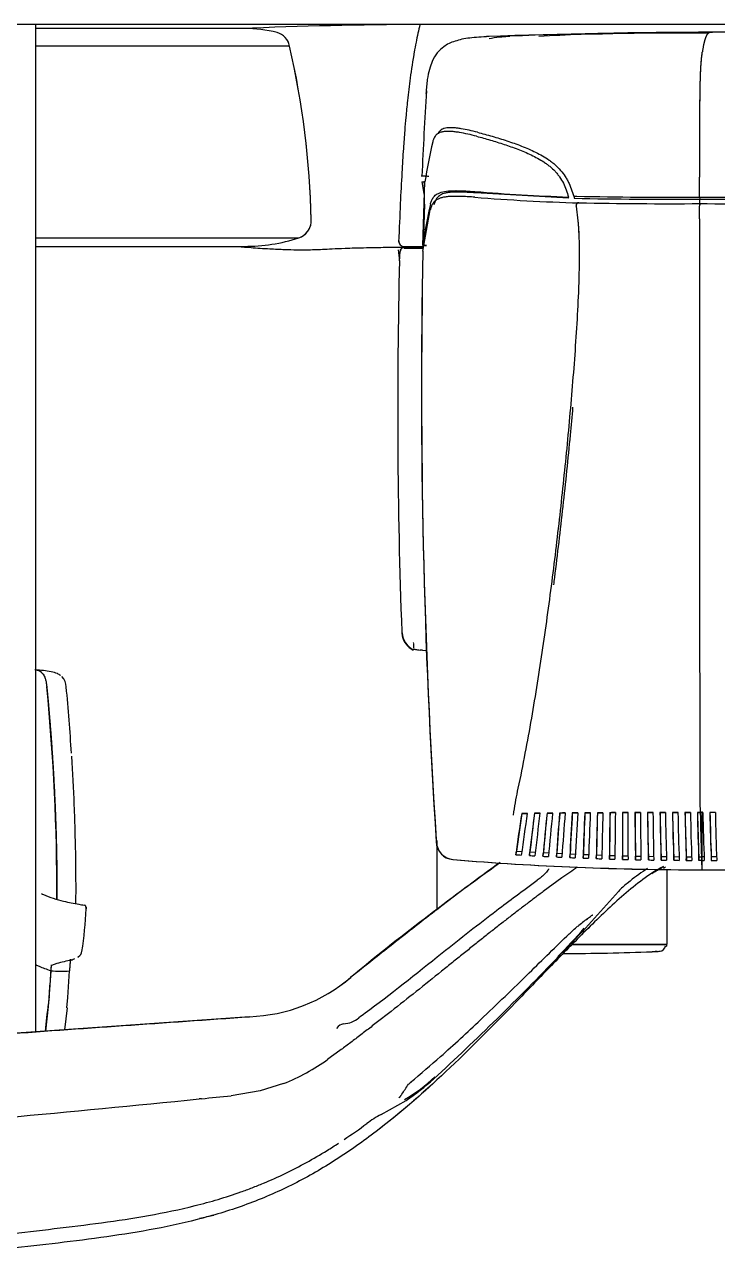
# Model space of a CAD drawing. Header units: millimetres. Extents: x -6176 to 11988, y -1403 to 10916.
# Drawn here: x -5454 to -5076, y 6513 to 7181 of the extents above; entities that cross this region are included whole.
import ezdxf

# ---------------------------------------------------------------- set-up
doc = ezdxf.new("R2010")
doc.units = ezdxf.units.MM

# ---------------------------------------------------------------- blocks, each defined once
blk = doc.blocks.new('A$C17CA5FEC')
at = {"color": 0, "linetype": 'Continuous'}
for p, q in [((0.34782, 1.76619), (0.13824, 1.76619)), ((0.16225, 1.21683), (0.16225, 1.76619)), ((0.27602, 1.76401), (0.16225, 1.76401)), ((0.34819, 1.76619), (0.34782, 1.76619)), ((0.35631, 1.76619), (0.34819, 1.76619)), ((0.69075, 1.76619), (0.35631, 1.76619)), ((0.30064, 1.75447), (0.16225, 1.75447)), ((0.37457, 1.68345), (0.37247, 1.68345)), ((0.37457, 1.68345), (0.37467, 1.68345)), ((0.37467, 1.68345), (0.37469, 1.68345)), ((0.37285, 1.68045), (0.37388, 1.68045)), ((0.37333, 1.64566), (0.37446, 1.68042)), ((0.37408, 1.68045), (0.37388, 1.68045)), ((0.37415, 1.68045), (0.37447, 1.68045)), ((0.37415, 1.66829), (0.37415, 1.68045)), ((0.45272, 1.67154), (0.40208, 1.67438)), ((0.45272, 1.67154), (0.45274, 1.67211)), ((0.52428, 1.67204), (0.52435, 1.67095)), ((0.52428, 1.67204), (0.52435, 1.67095)), ((0.37325, 1.64259), (0.37735, 1.66505)), ((0.37415, 1.66829), (0.37345, 1.64559)), ((0.4569, 1.66709), (0.4569, 1.66729)), ((0.4569, 1.66709), (0.45789, 1.6592)), ((0.52427, 1.66019), (0.52428, 1.66721)), ((0.52427, 1.66019), (0.52428, 1.66721)), ((0.52431, 1.66852), (0.52435, 1.66791)), ((0.16225, 1.64977), (0.30562, 1.64977)), ((0.16225, 1.64516), (0.27602, 1.64516)), ((0.36021, 1.64827), (0.3602, 1.64827)), ((0.36101, 1.64342), (0.36126, 1.64342)), ((0.36314, 1.64515), (0.36314, 1.64415)), ((0.36321, 1.64515), (0.36321, 1.64415)), ((0.36321, 1.64515), (0.37381, 1.64515)), ((0.36321, 1.64415), (0.37367, 1.64415)), ((0.37533, 1.64566), (0.37333, 1.64566)), ((0.37345, 1.64559), (0.37533, 1.64559)), ((0.36181, 1.43484), (0.36211, 1.43249)), ((0.36803, 1.42912), (0.3682, 1.42895)), ((0.36811, 1.42904), (0.36819, 1.42901)), ((0.36819, 1.42901), (0.36819, 1.42901)), ((0.36844, 1.426), (0.36844, 1.42869)), ((0.3681, 1.42503), (0.36825, 1.42555)), ((0.37317, 1.42496), (0.37194, 1.42505)), ((0.37317, 1.42496), (0.37572, 1.42486)), ((0.42281, 1.33685), (0.42264, 1.335)), ((0.42725, 1.33591), (0.4303, 1.33594)), ((0.42731, 1.33591), (0.42725, 1.33591)), ((0.43416, 1.33599), (0.43719, 1.33603)), ((0.43416, 1.33599), (0.43422, 1.33599)), ((0.44105, 1.33607), (0.44407, 1.33611)), ((0.44111, 1.33607), (0.44105, 1.33607)), ((0.44793, 1.33615), (0.45095, 1.33618)), ((0.44799, 1.33615), (0.44793, 1.33615)), ((0.4548, 1.33621), (0.45781, 1.33624)), ((0.45486, 1.33621), (0.4548, 1.33621)), ((0.46166, 1.33628), (0.46466, 1.3363)), ((0.46172, 1.33628), (0.46166, 1.33628)), ((0.46851, 1.33632), (0.47151, 1.33633)), ((0.46857, 1.33632), (0.46851, 1.33632)), ((0.47535, 1.33634), (0.47835, 1.33635)), ((0.47541, 1.33634), (0.47535, 1.33634)), ((0.48218, 1.33636), (0.48518, 1.33637)), ((0.48224, 1.33636), (0.48218, 1.33636)), ((0.48901, 1.33638), (0.49201, 1.33639)), ((0.48907, 1.33638), (0.48901, 1.33638)), ((0.49583, 1.33639), (0.49883, 1.3364)), ((0.49589, 1.33639), (0.49583, 1.33639)), ((0.50265, 1.3364), (0.50565, 1.33641)), ((0.5027, 1.3364), (0.50265, 1.3364)), ((0.50946, 1.33641), (0.51246, 1.33641)), ((0.50951, 1.33641), (0.50946, 1.33641)), ((0.51626, 1.33641), (0.51926, 1.33641)), ((0.51632, 1.33641), (0.51626, 1.33641)), ((0.52306, 1.33641), (0.52456, 1.33641)), ((0.52312, 1.33641), (0.52306, 1.33641)), ((0.52421, 1.33641), (0.52312, 1.33641)), ((0.52454, 1.33741), (0.52456, 1.33641)), ((0.52454, 1.33741), (0.52456, 1.33641)), ((0.52461, 1.33641), (0.52456, 1.33641)), ((0.52606, 1.33641), (0.52456, 1.33641)), ((0.53286, 1.33641), (0.52986, 1.33641)), ((0.38101, 1.32118), (0.38101, 1.28344)), ((0.42402, 1.31341), (0.42437, 1.31539)), ((0.42437, 1.31539), (0.42738, 1.31521)), ((0.43143, 1.31297), (0.43173, 1.31495)), ((0.43173, 1.31495), (0.43474, 1.31479)), ((0.43881, 1.31256), (0.43907, 1.31455)), ((0.43907, 1.31455), (0.44207, 1.3144)), ((0.44616, 1.3122), (0.44637, 1.31419)), ((0.44637, 1.31419), (0.44937, 1.31405)), ((0.45346, 1.31186), (0.45364, 1.31386)), ((0.45364, 1.31386), (0.45664, 1.31373)), ((0.46073, 1.31156), (0.46087, 1.31356)), ((0.46087, 1.31356), (0.46387, 1.31344)), ((0.46794, 1.31129), (0.46805, 1.31329)), ((0.46805, 1.31329), (0.47105, 1.31319)), ((0.47511, 1.31106), (0.4752, 1.31306)), ((0.4752, 1.31306), (0.47819, 1.31297)), ((0.48223, 1.31086), (0.48229, 1.31286)), ((0.48229, 1.31286), (0.48529, 1.31278)), ((0.48929, 1.31069), (0.48934, 1.31269)), ((0.48934, 1.31269), (0.49234, 1.31263)), ((0.49631, 1.31055), (0.49634, 1.31255)), ((0.49634, 1.31255), (0.49934, 1.3125)), ((0.50327, 1.31044), (0.50329, 1.31244)), ((0.50329, 1.31244), (0.50629, 1.31241)), ((0.51018, 1.31037), (0.51019, 1.31237)), ((0.51019, 1.31237), (0.51319, 1.31234)), ((0.51703, 1.31032), (0.51704, 1.31232)), ((0.51704, 1.31232), (0.52004, 1.31231)), ((0.52383, 1.3103), (0.52383, 1.3123)), ((0.52383, 1.3123), (0.52533, 1.3123)), ((0.52533, 1.3103), (0.52383, 1.3103)), ((0.52533, 1.3123), (0.52533, 1.3103)), ((0.52533, 1.3123), (0.52533, 1.3103)), ((0.52683, 1.3123), (0.52533, 1.3123)), ((0.52533, 1.3103), (0.52557, 1.30517)), ((0.52533, 1.3103), (0.52557, 1.30517)), ((0.52533, 1.3103), (0.52683, 1.3103)), ((0.53363, 1.31232), (0.53063, 1.31231)), ((0.53063, 1.31231), (0.53063, 1.31031)), ((0.50642, 1.30552), (0.50642, 1.26467)), ((0.44916, 1.30071), (0.43897, 1.29331)), ((0.48639, 1.29907), (0.48479, 1.29779)), ((0.46198, 1.27341), (0.48001, 1.29342)), ((0.18392, 1.28673), (0.18395, 1.28673)), ((0.50106, 1.26446), (0.45519, 1.26446)), ((0.45522, 1.2645), (0.50065, 1.2645)), ((0.45539, 1.26467), (0.50103, 1.26467)), ((0.50103, 1.26467), (0.50642, 1.26467)), ((0.5037, 1.26455), (0.50407, 1.26467)), ((0.50615, 1.26467), (0.50615, 1.26455)), ((0.50615, 1.26455), (0.50615, 1.26349)), ((0.49996, 1.26078), (0.50119, 1.2608)), ((0.50385, 1.26092), (0.50366, 1.26099)), ((0.50385, 1.26114), (0.50385, 1.26092)), ((0.17032, 1.25014), (0.16989, 1.24226)), ((0.17366, 1.25403), (0.17068, 1.25295)), ((0.17973, 1.23558), (0.1805, 1.25001)), ((0.16989, 1.24226), (0.16914, 1.23272)), ((0.16947, 1.23607), (0.16914, 1.23272)), ((0.17917, 1.22982), (0.17973, 1.23558)), ((0.16891, 1.23062), (0.16744, 1.21719)), ((0.16914, 1.23272), (0.16891, 1.23062)), ((0.16914, 1.23272), (0.16908, 1.23213)), ((0.17929, 1.22989), (0.1779, 1.21793)), ((0.27882, 1.22506), (0.14081, 1.21531)), ((0.32812, 1.20661), (0.32157, 1.20186)), ((0.29737, 1.18858), (0.28456, 1.1846)), ((0.28456, 1.1846), (0.26868, 1.18195)), ((0.25259, 1.18033), (0.25127, 1.1802)), ((0.35051, 1.17172), (0.3642, 1.17941))]:
    blk.add_line(p, q, dxfattribs=at)
for centre, radius, start, end in [((0.38354, -0.92284), 2.68906, 90.25188, 92.32899), ((0.27602, 1.69099), 0.07303, 75.89494, 90), ((0.5487, 1.72218), 0.18237, 166.02852, 169.14267), ((0.29118, 1.75254), 0.00965, 11.52391, 74.15172), ((0.29125, 1.75259), 0.00958, 11.28915, 74.41923), ((0.64158, 1.70319), 0.27717, 168.90404, 170.04728), ((0.53182, -1.50444), 3.26638, 90.00629, 92.17239), ((0.53358, -1.2313), 2.99324, 90.06027, 92.15873), ((0.50879, 0.26043), 1.50105, 89.22328, 92.75919), ((0.5325, -0.47085), 2.23279, 89.86362, 90.0268), ((0.53342, -1.23422), 2.99616, 87.83309, 89.9991), ((-0.16324, 1.64869), 0.47579, 1.32038, 12.84532), ((-0.16313, 1.64871), 0.47568, 1.3081, 12.84685), ((1.95176, 1.62144), 1.58013, 176.05928, 177.75033), ((0.61255, 1.64515), 0.24069, 166.27891, 171.57371), ((0.68482, 1.72187), 0.31471, 187.56333, 189.15738), ((0.48988, 2.76477), 1.09631, 265.38192, 268.35715), ((0.49477, 2.82741), 1.15606, 265.38284, 267.91619), ((0.50756, 4.06479), 2.3939, 268.76277, 270.40198), ((0.45837, 1.66753), 0.0015, 88.54979, 179.8412), ((0.50829, 3.94203), 2.27005, 268.71123, 270.40362), ((0.50814, 4.1333), 2.46483, 268.845, 270.37592), ((0.54028, 3.95083), 2.27885, 269.59778, 271.28608), ((0.54049, 4.14267), 2.4742, 269.62533, 271.15263), ((0.54116, 4.07428), 2.40339, 269.59942, 271.23459), ((0.62797, 1.61058), 0.25704, 167.05716, 172.15804), ((0.30246, 1.65923), 0.00997, 288.50155, 1.93835), ((0.30241, 1.65927), 0.01003, 297.43509, 2.20001), ((97.28066, 1.55356), 96.75645, 179.9368572, 180.1208126), ((97.28066, 1.55356), 96.75645, 179.9368572, 180.1208126), ((0.27602, 1.74329), 0.09809, 270, 287.56239), ((0.27958, 1.63357), 0.08109, 2.59908, 6.86458), ((0.36314, 1.64815), 0.003, 177.70153, 269.99483), ((0.4495, 1.63274), 0.0892, 173.25197, 176.87964), ((0.36452, 1.64173), 0.0039, 154.26523, 157.48794), ((3.70399, 1.55707), 3.3441, 178.52032, 178.53693), ((0.36298, 1.6424), 0.002, 149.45833, 178.53818), ((0.36298, 1.6424), 0.002, 89.97635, 149.43625), ((4.2165, 1.5689), 3.84395, 178.90151, 183.70642), ((4.11118, 1.56672), 3.73858, 178.83706, 183.76043), ((3.65227, 1.55632), 3.29269, 178.58754, 182.11332), ((0.37297, 1.43506), 0.01096, 182.92289, 244.5831), ((0.37283, 1.43497), 0.011, 191.57179, 244.5275), ((0.16075, 1.40701), 0.00732, 52.16674, 78.12673), ((0.16965, 1.40444), 0.00918, 3.19029, 42.02237), ((-0.96211, 1.29336), 1.13578, 359.79933, 5.6384), ((-0.81032, 1.31033), 0.99365, 3.37242, 5.46437), ((0.62156, 1.30663), 0.20104, 167.62803, 171.35413), ((1.67561, 1.1449), 1.26289, 171.3007, 172.33193), ((1.62306, 1.15402), 1.20951, 171.35104, 172.33285), ((1.68475, 1.14387), 1.26907, 171.29486, 172.33116), ((1.69158, 1.17533), 1.26765, 172.71883, 173.76673), ((1.63929, 1.18308), 1.21474, 172.76852, 173.76768), ((1.70017, 1.17454), 1.27326, 172.71352, 173.76606), ((1.66505, 1.20763), 1.23072, 174.00966, 175.10898), ((1.65577, 1.21006), 1.22118, 174.07728, 175.0914), ((1.67275, 1.20707), 1.23543, 174.00468, 175.10859), ((1.68069, 1.2328), 1.23708, 175.20803, 176.32034), ((1.67224, 1.23497), 1.22842, 175.27543, 176.30238), ((1.68794, 1.23238), 1.24134, 175.20356, 176.32001), ((1.6962, 1.25582), 1.244, 176.29473, 177.41806), ((1.68851, 1.25777), 1.23615, 176.3619, 177.39977), ((1.70302, 1.25552), 1.24783, 176.29075, 177.41779), ((1.71139, 1.27667), 1.25115, 177.26931, 178.40191), ((1.7044, 1.27846), 1.24402, 177.33625, 178.38334), ((1.71778, 1.27645), 1.25455, 177.2658, 178.40171), ((1.72574, 1.29532), 1.2579, 178.1322, 179.27229), ((1.76224, 1.29603), 1.2943, 178.21641, 179.23599), ((1.73145, 1.29518), 1.26061, 178.12944, 179.27221), ((1.73915, 1.31172), 1.26404, 178.88382, 180.02985), ((1.77664, 1.3129), 1.30145, 178.96804, 179.99315), ((1.74448, 1.31163), 1.26637, 178.88145, 180.0298), ((1.75184, 1.32583), 1.2697, 179.52457, 180.67545), ((1.7902, 1.32743), 1.30799, 179.60878, 180.63841), ((1.75681, 1.32577), 1.27167, 179.52258, 180.67543), ((1.76371, 1.33761), 1.2747, 180.05545, 181.21025), ((1.80281, 1.33958), 1.31375, 180.13965, 181.17293), ((1.76833, 1.33758), 1.27632, 180.05383, 181.21025), ((1.7747, 1.34705), 1.27891, 180.47759, 181.63549), ((1.81441, 1.34932), 1.31859, 180.56178, 181.59795), ((1.77898, 1.34704), 1.2802, 180.47632, 181.6355), ((1.78478, 1.35413), 1.28225, 180.79221, 181.95247), ((1.82497, 1.35663), 1.32242, 180.87639, 181.91475), ((1.78872, 1.35413), 1.28319, 180.79127, 181.9525), ((1.79387, 1.35884), 1.28461, 181.00054, 182.16258), ((1.83441, 1.36149), 1.32513, 181.08471, 182.12473), ((1.79748, 1.35884), 1.28522, 180.99993, 182.16262), ((1.8021, 1.36119), 1.28607, 181.10387, 182.26696), ((1.84285, 1.36392), 1.32682, 181.18803, 182.22903), ((1.80548, 1.36119), 1.28646, 181.10359, 182.26685), ((1.80946, 1.36119), 1.28664, 181.1034, 182.26688), ((1.85031, 1.36393), 1.32748, 181.18756, 182.22892), ((1.77033, 1.3615), 1.24597, 181.15348, 182.26308), ((1.77033, 1.3615), 1.24597, 181.15348, 182.26308), ((145.53307, 1.31839), 145.0075, 179.9926751, 180.004433), ((145.16629, 1.31893), 144.64072, 179.9928709, 179.9932672), ((145.16629, 1.31893), 144.64072, 179.9928709, 179.9932672), ((1.81245, 1.36119), 1.28663, 181.1034, 182.26689), ((1.81607, 1.36119), 1.28645, 181.10359, 182.26686), ((1.77552, 1.3615), 1.24586, 181.15374, 182.26292), ((1.81868, 1.36119), 1.28606, 181.10386, 182.26696), ((0.39061, 1.32075), 0.01004, 181.93518, 264.32158), ((0.39072, 1.32074), 0.00999, 183.33458, 265.28179), ((1.24735, 0.13943), 1.43524, 125.43802, 129.52899), ((0.52557, 2.9599), 1.65473, 265.28737, 270.00005), ((0.5256, 2.9574), 1.6522, 265.28874, 270.00093), ((0.52448, 2.94708), 1.63676, 266.48101, 266.58666), ((0.52535, 2.96193), 1.65163, 266.7401, 266.84458), ((0.52548, 2.96412), 1.65383, 266.99604, 267.10022), ((0.5253, 2.96046), 1.65017, 267.25092, 267.35522), ((0.5252, 2.95828), 1.64798, 267.50498, 267.60934), ((0.52531, 2.96096), 1.65067, 267.75753, 267.86168), ((0.52532, 2.96125), 1.65095, 268.00816, 268.11227), ((0.52528, 2.95986), 1.64956, 268.2571, 268.36128), ((0.52536, 2.96306), 1.65276, 268.50449, 268.60847), ((0.52538, 2.96306), 1.65276, 268.74908, 268.85306), ((0.52484, 2.93468), 1.62438, 268.99365, 269.09945), ((0.52636, 3.04132), 1.73103, 269.23561, 269.33489), ((0.52428, 2.82151), 1.51121, 269.46509, 269.57882), ((0.52469, 3.03352), 1.72322, 269.74514, 269.84487), ((145.16629, 1.31893), 144.64072, 180.0031853, 180.0046594), ((145.16629, 1.31893), 144.64072, 180.0031853, 180.0046594), ((0.52558, 2.96056), 1.65539, 269.99985, 274.71169), ((0.52564, 2.9585), 1.6533, 269.99959, 274.70969), ((0.52596, 3.03384), 1.72354, 270.15512, 270.25484), ((0.89155, 0.68011), 0.76214, 125.08348, 125.48253), ((0.84308, 0.74772), 0.67895, 124.59839, 125.01573), ((0.53901, 1.23541), 0.08259, 121.44363, 129.57802), ((0.5292, 1.2614), 0.05088, 117.47299, 118.95179), ((0.5292, 1.2614), 0.05088, 117.47299, 118.95179), ((145.53307, 1.31839), 145.0075, 180.004817, 180.0052234), ((0.52044, 1.254), 0.05647, 129.14874, 135.72369), ((0.19347, 1.35575), 0.06956, 247.02214, 256.57661), ((0.21238, 1.43968), 0.15559, 256.98114, 260.17811), ((0.21299, 1.44351), 0.15947, 260.14722, 261.22461), ((-0.00233, 1.29155), 0.19214, 350.75128, 357.72404), ((0.51011, 1.21488), 0.07909, 126.49411, 131.35843), ((0.23329, 1.47246), 0.30278, 314.86136, 318.87199), ((0.18272, 1.52264), 0.3743, 314.98788, 318.25219), ((0.50196, 1.26457), 0.00391, 279.61874, 346.10926), ((0.50159, 1.30256), 0.03933, 276.08704, 276.65735), ((0.31586, 0.70274), 0.56934, 103.63428, 104.46449), ((0.13164, 1.38196), 0.13552, 291.592, 292.53267), ((0.18358, 1.26114), 0.00379, 298.18275, 355.48041), ((-0.61703, 2.27584), 1.47277, 312.56699, 316.2776), ((0.44353, 2.66541), 1.40595, 270.25877, 272.23306), ((0.37258, 1.23512), 0.20281, 175.75188, 177.98293), ((0.17583, 1.29735), 0.04753, 263.34903, 275.82087), ((0.01241, 1.24983), 0.15767, 354.99485, 357.24697), ((0.27561, 1.31491), 0.08991, 272.04367, 310.46726), ((0.27553, 1.3152), 0.0902, 272.08703, 310.43123), ((-9.10895, 2.23903), 9.33251, 353.713945, 353.80622), ((0.18082, 1.3219), 0.09205, 268.97864, 269.04817), ((0.3285, 1.23751), 0.01647, 275.47624, 307.1545), ((0.25338, 1.29746), 0.11743, 291.99942, 305.50012), ((0.31706, 1.25863), 0.09134, 300.40159, 313.46338), ((0.29693, 1.28095), 0.12179, 303.52618, 312.50973), ((-0.35863, 7.33038), 6.18034, 275.675726, 275.825632), ((-1.48827, 18.64792), 17.55412, 275.341906, 275.687105), ((0.37947, 1.11774), 0.06126, 118.21785, 126.84229)]:
    blk.add_arc(centre, radius, start, end, dxfattribs=at)
for centre, major_axis, ratio, start_param, end_param in [((0.45837, 1.66753), (-0.00004, -0.0015), 0.102315, 2.857798, 3.141593), ((0.45837, 1.66753), (0.0015, 0), 0.960325, 3.141593, 3.312087), ((0.5243, 1.66708), (0, -0.0015), 0.017452, 2.870283, 4.621664), ((0.52473, 1.35142), (0, -0.018), 0.017452, 4.816515, 5.603714), ((0.52473, 1.35142), (0, -0.018), 0.017452, 4.816515, 5.603714), ((0.18849, 1.2848), (-0.00021, -0.0011), 0.962441, 1.721255, 3.179273), ((0.50071, 1.26455), (-0.003, 0), 0.017452, 1.553338, 3.089227), ((0.50115, 1.26455), (0.005, 0), 0.017452, 4.69493, 6.28318), ((0.33093, 1.21235), (0.00085, -0.00877), 0.714674, 3.147379, 3.83763)]:
    blk.add_ellipse(centre, major_axis=major_axis, ratio=ratio, start_param=start_param, end_param=end_param, dxfattribs=at)
for points, degree, knots in [([(0.40949, 1.7596), (0.4054, 1.75941), (0.39871, 1.75903), (0.39063, 1.75733), (0.38504, 1.75467), (0.38106, 1.75098), (0.37855, 1.74685), (0.37684, 1.74192), (0.37565, 1.73634), (0.37522, 1.73151), (0.37497, 1.72857)], 3, [0, 0, 0, 0, 0.176947, 0.347893, 0.5141, 0.636134, 0.756521, 0.836448, 0.916993, 1, 1, 1, 1]), ([(0.40945, 1.75854), (0.4113, 1.75894), (0.41316, 1.75921), (0.41599, 1.75951), (0.41695, 1.75959), (0.41889, 1.75973), (0.41986, 1.75978), (0.42083, 1.75981)], 3, [0.7536493, 0.7536493, 0.7536493, 0.7536493, 0.875, 0.875, 0.9375, 0.9375, 1, 1, 1, 1]), ([(0.53146, 1.76194), (0.53063, 1.76194), (0.52982, 1.76194), (0.52832, 1.76194), (0.52764, 1.76194), (0.52596, 1.76193), (0.52532, 1.76193), (0.52532, 1.76193)], 3, [0, 0, 0, 0, 0.125, 0.125, 0.25, 0.25, 0.4947907, 0.4947907, 0.4947907, 0.4947907]), ([(0.53146, 1.76194), (0.53119, 1.76194), (0.53067, 1.76194), (0.53061, 1.76194), (0.53043, 1.76193), (0.53025, 1.76192), (0.53004, 1.76188), (0.52984, 1.76183), (0.52963, 1.76176), (0.52942, 1.76167), (0.52922, 1.76155), (0.52899, 1.76138), (0.52876, 1.76117), (0.52855, 1.76094), (0.52837, 1.7607), (0.5282, 1.76045), (0.52805, 1.76019), (0.52794, 1.75999), (0.52785, 1.7598), (0.52776, 1.75961), (0.52766, 1.75939), (0.52755, 1.75912), (0.52744, 1.75884), (0.52733, 1.75854), (0.52722, 1.75821), (0.52711, 1.75787), (0.52701, 1.75749), (0.52691, 1.75713), (0.52681, 1.75678), (0.52672, 1.75641), (0.52662, 1.75599), (0.52652, 1.75549), (0.52641, 1.75496), (0.5263, 1.7544), (0.52619, 1.7538), (0.52608, 1.75317), (0.52597, 1.75249), (0.52588, 1.75189), (0.52582, 1.75147), (0.5258, 1.75129), (0.52579, 1.75125)], 3, [0, 0, 0, 0, 0.044146, 0.080737, 0.105131, 0.141722, 0.166116, 0.202707, 0.239298, 0.263692, 0.300283, 0.336874, 0.373465, 0.410055, 0.434449, 0.458843, 0.495434, 0.519828, 0.538124, 0.556419, 0.580813, 0.605207, 0.629601, 0.653995, 0.678389, 0.702783, 0.727177, 0.751571, 0.769866, 0.788162, 0.812556, 0.83695, 0.861344, 0.885738, 0.910132, 0.934526, 0.95892, 0.983314, 0.995511, 1, 1, 1, 1]), ([(0.36864, 1.75159), (0.36776, 1.74621), (0.36642, 1.73794), (0.365, 1.72569), (0.36408, 1.71623), (0.36335, 1.70754), (0.36261, 1.69751), (0.36179, 1.68429), (0.36091, 1.66695), (0.36043, 1.65526), (0.36011, 1.64753)], 3, [0, 0, 0, 0, 0.142367, 0.260095, 0.347705, 0.41621, 0.510421, 0.636329, 0.797882, 1, 1, 1, 1]), ([(0.52428, 1.67204), (0.52429, 1.6781), (0.52431, 1.68307), (0.52433, 1.69172), (0.52434, 1.69539), (0.52436, 1.70188), (0.52437, 1.7047), (0.52439, 1.70977), (0.5244, 1.71201), (0.52444, 1.71811), (0.52446, 1.72137), (0.52452, 1.72702), (0.52455, 1.7294), (0.52463, 1.73363), (0.52467, 1.73548), (0.52478, 1.73889), (0.52484, 1.74044), (0.52496, 1.74268), (0.52501, 1.74341), (0.52511, 1.74487), (0.52516, 1.7456), (0.5253, 1.74709), (0.52537, 1.74785), (0.52555, 1.74946), (0.52566, 1.75031), (0.52579, 1.75125)], 3, [0, 0, 0, 0, 0.0625, 0.0625, 0.125, 0.125, 0.1875, 0.1875, 0.25, 0.25, 0.375, 0.375, 0.5, 0.5, 0.625, 0.625, 0.75, 0.75, 0.8125, 0.8125, 0.875, 0.875, 0.9375, 0.9375, 1, 1, 1, 1]), ([(0.52428, 1.67204), (0.52429, 1.67547), (0.5243, 1.67861), (0.5243, 1.68098), (0.52431, 1.68321), (0.52431, 1.68558), (0.52432, 1.68779), (0.52432, 1.69017), (0.52433, 1.69237), (0.52433, 1.69475), (0.52434, 1.69694), (0.52435, 1.69931), (0.52436, 1.70149), (0.52436, 1.70385), (0.52437, 1.706), (0.52438, 1.70835), (0.52439, 1.71047), (0.5244, 1.71161), (0.5244, 1.71269), (0.52441, 1.71382), (0.52442, 1.71488), (0.52442, 1.716), (0.52443, 1.71706), (0.52444, 1.71816), (0.52445, 1.7192), (0.52446, 1.72028), (0.52446, 1.72129), (0.52447, 1.72234), (0.52448, 1.72332), (0.52449, 1.72434), (0.5245, 1.7253), (0.52451, 1.72628), (0.52453, 1.7272), (0.52454, 1.72815), (0.52455, 1.72903), (0.52456, 1.72991), (0.52458, 1.73074), (0.52459, 1.73156), (0.52461, 1.73233), (0.52462, 1.73309), (0.52464, 1.7338), (0.52465, 1.7345), (0.52467, 1.73516), (0.52469, 1.7358), (0.5247, 1.73641), (0.52472, 1.737), (0.52474, 1.73756), (0.52476, 1.73809), (0.52478, 1.73861), (0.52479, 1.73909), (0.52481, 1.73956), (0.52483, 1.74), (0.52485, 1.74043), (0.52487, 1.74083), (0.52489, 1.74123), (0.5249, 1.7416), (0.52492, 1.74197), (0.52496, 1.74265), (0.525, 1.74329), (0.52504, 1.74388), (0.52508, 1.74445), (0.52512, 1.74497), (0.52516, 1.74548), (0.52519, 1.74595), (0.52523, 1.74641), (0.52527, 1.74683), (0.52531, 1.74725), (0.52535, 1.74764), (0.52539, 1.74803), (0.52543, 1.74839), (0.52547, 1.74875), (0.52555, 1.7494), (0.52563, 1.75006), (0.52571, 1.75065), (0.52579, 1.75125)], 2, [0, 0, 0, 0.049336, 0.049336, 0.083289, 0.083289, 0.117241, 0.117241, 0.151193, 0.151193, 0.185145, 0.185145, 0.219098, 0.219098, 0.25305, 0.25305, 0.287002, 0.287002, 0.303978, 0.303978, 0.320955, 0.320955, 0.337931, 0.337931, 0.354907, 0.354907, 0.371883, 0.371883, 0.388859, 0.388859, 0.405835, 0.405835, 0.422811, 0.422811, 0.439787, 0.439787, 0.456764, 0.456764, 0.47374, 0.47374, 0.490716, 0.490716, 0.507692, 0.507692, 0.524668, 0.524668, 0.541644, 0.541644, 0.55862, 0.55862, 0.575597, 0.575597, 0.592573, 0.592573, 0.609549, 0.609549, 0.626525, 0.626525, 0.660477, 0.660477, 0.69443, 0.69443, 0.728382, 0.728382, 0.762334, 0.762334, 0.796286, 0.796286, 0.830239, 0.830239, 0.864191, 0.864191, 0.932095, 0.932095, 1, 1, 1]), ([(0.40308, 1.70743), (0.40159, 1.70781), (0.4001, 1.70817), (0.39715, 1.70882), (0.39568, 1.70911), (0.39353, 1.70946), (0.39282, 1.70957), (0.39142, 1.70974), (0.39074, 1.70981), (0.38973, 1.70988), (0.3894, 1.7099), (0.38875, 1.70992), (0.38843, 1.70992), (0.38782, 1.70992), (0.38752, 1.7099), (0.38694, 1.70987), (0.38666, 1.70984), (0.38587, 1.70973), (0.38539, 1.70963), (0.38474, 1.70943), (0.38453, 1.70936), (0.38415, 1.7092), (0.38397, 1.70912), (0.38314, 1.70867), (0.38265, 1.70823), (0.38206, 1.70752), (0.38189, 1.70727), (0.38168, 1.70691), (0.38162, 1.70681), (0.38156, 1.7067)], 3, [0, 0, 0, 0, 0.125, 0.125, 0.25, 0.25, 0.3125, 0.3125, 0.375, 0.375, 0.40625, 0.40625, 0.4375, 0.4375, 0.46875, 0.46875, 0.5, 0.5, 0.5625, 0.5625, 0.59375, 0.59375, 0.625, 0.625, 0.75, 0.75, 0.8125, 0.8125, 0.8379038, 0.8379038, 0.8379038, 0.8379038]), ([(0.40262, 1.70524), (0.40104, 1.70565), (0.39947, 1.70604), (0.39634, 1.70673), (0.39479, 1.70705), (0.39248, 1.70743), (0.39171, 1.70754), (0.39021, 1.70773), (0.38948, 1.7078), (0.38806, 1.7079), (0.38737, 1.70792), (0.38605, 1.70789), (0.38543, 1.70785), (0.38457, 1.70774), (0.38429, 1.70769), (0.38377, 1.70758), (0.38353, 1.70752), (0.38283, 1.70731), (0.38241, 1.70715), (0.38186, 1.70687), (0.38169, 1.70677), (0.38136, 1.70656), (0.38121, 1.70644), (0.38078, 1.7061), (0.38054, 1.70586), (0.37989, 1.7051), (0.37957, 1.70456), (0.37907, 1.70342), (0.37888, 1.70284), (0.37873, 1.70224)], 3, [0, 0, 0, 0, 0.125, 0.125, 0.25, 0.25, 0.3125, 0.3125, 0.375, 0.375, 0.4375, 0.4375, 0.5, 0.5, 0.53125, 0.53125, 0.5625, 0.5625, 0.625, 0.625, 0.65625, 0.65625, 0.6875, 0.6875, 0.75, 0.75, 0.875, 0.875, 1, 1, 1, 1]), ([(0.40262, 1.70524), (0.40513, 1.70458), (0.40764, 1.70389), (0.41265, 1.70243), (0.41514, 1.70166), (0.42012, 1.70001), (0.4226, 1.69914), (0.42752, 1.69724), (0.42997, 1.69622), (0.43355, 1.69451), (0.43473, 1.69391), (0.43705, 1.69263), (0.43819, 1.69195), (0.43986, 1.69085), (0.44041, 1.69047), (0.44148, 1.68969), (0.442, 1.68928), (0.44353, 1.68802), (0.4445, 1.68713), (0.44586, 1.68568), (0.4463, 1.68518), (0.44713, 1.68414), (0.44754, 1.68361), (0.44869, 1.68195), (0.44936, 1.68081), (0.45056, 1.67844), (0.45108, 1.67721), (0.452, 1.6747), (0.45239, 1.67341), (0.45274, 1.67211)], 3, [0, 0, 0, 0, 0.125, 0.125, 0.25, 0.25, 0.375, 0.375, 0.5, 0.5, 0.5625, 0.5625, 0.625, 0.625, 0.65625, 0.65625, 0.6875, 0.6875, 0.75, 0.75, 0.78125, 0.78125, 0.8125, 0.8125, 0.875, 0.875, 0.9375, 0.9375, 1, 1, 1, 1]), ([(0.40308, 1.70743), (0.40577, 1.70674), (0.40846, 1.70601), (0.41382, 1.70446), (0.4165, 1.70364), (0.42181, 1.70188), (0.42446, 1.70095), (0.4284, 1.69941), (0.42971, 1.69887), (0.43229, 1.69775), (0.43357, 1.69716), (0.4361, 1.69591), (0.43734, 1.69525), (0.43978, 1.69384), (0.44098, 1.69309), (0.44272, 1.69187), (0.44329, 1.69144), (0.44441, 1.69057), (0.44496, 1.69011), (0.44654, 1.68871), (0.44753, 1.68772), (0.44937, 1.6856), (0.45022, 1.68447), (0.45138, 1.68267), (0.45175, 1.68205), (0.45244, 1.6808), (0.45276, 1.68016), (0.45428, 1.67694), (0.45517, 1.67423), (0.45587, 1.67145)], 3, [0, 0, 0, 0, 0.125, 0.125, 0.25, 0.25, 0.375, 0.375, 0.4375, 0.4375, 0.5, 0.5, 0.5625, 0.5625, 0.625, 0.625, 0.65625, 0.65625, 0.6875, 0.6875, 0.75, 0.75, 0.8125, 0.8125, 0.84375, 0.84375, 0.875, 0.875, 1, 1, 1, 1]), ([(0.37659, 1.68328), (0.37643, 1.6833), (0.37627, 1.68332), (0.37564, 1.6834), (0.37516, 1.68344), (0.37469, 1.68345)], 3, [0.97894106, 0.97894106, 0.97894106, 0.97894106, 0.984375, 0.984375, 1, 1, 1, 1]), ([(0.40162, 1.67202), (0.40102, 1.67206), (0.39987, 1.67214), (0.39821, 1.67224), (0.39627, 1.67235), (0.39411, 1.67244), (0.39164, 1.67249), (0.38931, 1.67247), (0.38705, 1.67233), (0.38499, 1.67206), (0.38316, 1.67163), (0.38165, 1.67104), (0.38047, 1.67034), (0.37955, 1.66954), (0.37885, 1.6687), (0.3784, 1.66795), (0.37814, 1.66743), (0.37801, 1.66713), (0.37794, 1.66695), (0.37789, 1.66683), (0.37785, 1.66674), (0.37781, 1.66661), (0.37771, 1.66635), (0.37761, 1.66603), (0.37751, 1.66567), (0.37742, 1.66536), (0.37737, 1.66515), (0.37735, 1.66505)], 3, [0, 0, 0, 0, 0.04437, 0.085873, 0.124798, 0.190407, 0.24931, 0.315466, 0.374615, 0.437034, 0.499866, 0.561809, 0.624759, 0.685342, 0.749555, 0.81201, 0.843345, 0.859016, 0.874683, 0.879383, 0.884082, 0.893479, 0.906009, 0.937332, 0.957765, 0.978651, 1, 1, 1, 1]), ([(0.37745, 1.66816), (0.3776, 1.66878), (0.37778, 1.66939), (0.37827, 1.67061), (0.37857, 1.67121), (0.37919, 1.67207), (0.37942, 1.67236), (0.37996, 1.6729), (0.38026, 1.67317), (0.38096, 1.67367), (0.38136, 1.6739), (0.38204, 1.67423), (0.38228, 1.67434), (0.38279, 1.67453), (0.38306, 1.67463), (0.38446, 1.67505), (0.38577, 1.67528), (0.38759, 1.67544), (0.38797, 1.67547), (0.38872, 1.67551), (0.3891, 1.67553), (0.39025, 1.67557), (0.39104, 1.67558), (0.39263, 1.67557), (0.39344, 1.67555), (0.39507, 1.6755), (0.39589, 1.67546), (0.39837, 1.67533), (0.40004, 1.67522), (0.40171, 1.6751)], 3, [0, 0, 0, 0, 0.125, 0.125, 0.25, 0.25, 0.3125, 0.3125, 0.375, 0.375, 0.4375, 0.4375, 0.46875, 0.46875, 0.5, 0.5, 0.625, 0.625, 0.65625, 0.65625, 0.6875, 0.6875, 0.75, 0.75, 0.8125, 0.8125, 0.875, 0.875, 1, 1, 1, 1]), ([(0.40208, 1.67438), (0.40052, 1.67449), (0.39896, 1.67458), (0.39589, 1.67474), (0.39437, 1.67479), (0.39213, 1.67481), (0.39139, 1.6748), (0.3903, 1.67477), (0.38994, 1.67476), (0.38923, 1.67472), (0.38887, 1.6747), (0.38784, 1.67461), (0.38718, 1.67453), (0.38625, 1.67437), (0.38595, 1.67431), (0.38537, 1.67418), (0.38509, 1.67411), (0.3843, 1.67387), (0.38383, 1.67369), (0.38321, 1.67339), (0.38302, 1.67328), (0.38265, 1.67306), (0.38248, 1.67295), (0.38199, 1.67259), (0.38172, 1.67235), (0.38124, 1.67184), (0.38103, 1.67158), (0.38047, 1.67078), (0.38019, 1.67023), (0.37975, 1.6691), (0.37958, 1.66853), (0.37944, 1.66795)], 3, [0, 0, 0, 0, 0.125, 0.125, 0.25, 0.25, 0.3125, 0.3125, 0.34375, 0.34375, 0.375, 0.375, 0.4375, 0.4375, 0.46875, 0.46875, 0.5, 0.5, 0.5625, 0.5625, 0.59375, 0.59375, 0.625, 0.625, 0.6875, 0.6875, 0.75, 0.75, 0.875, 0.875, 1, 1, 1, 1]), ([(0.45589, 1.67223), (0.45589, 1.67225), (0.4559, 1.67228), (0.45594, 1.67233), (0.456, 1.67238), (0.45611, 1.67243), (0.45628, 1.67248), (0.45648, 1.67252), (0.45666, 1.67254), (0.45681, 1.67255), (0.4569, 1.67255), (0.45701, 1.67256), (0.45712, 1.67256), (0.4572, 1.67256), (0.45724, 1.67255)], 3, [0, 0, 0, 0, 0.084978, 0.168428, 0.249631, 0.373714, 0.499489, 0.620689, 0.749384, 0.792827, 0.839871, 0.890279, 0.943765, 1, 1, 1, 1]), ([(0.45791, 1.65915), (0.45819, 1.65588), (0.45836, 1.65262), (0.45857, 1.6461), (0.4586, 1.64284), (0.45859, 1.63634), (0.45853, 1.63309), (0.45837, 1.62659), (0.45826, 1.62334), (0.45786, 1.61361), (0.45752, 1.60712), (0.45672, 1.59415), (0.45627, 1.58767), (0.4548, 1.56822), (0.45369, 1.55527), (0.45124, 1.52937), (0.44992, 1.51643), (0.44706, 1.49055), (0.44554, 1.47763), (0.44226, 1.45186), (0.44051, 1.43901), (0.43674, 1.41336), (0.43471, 1.40057), (0.43139, 1.38144), (0.43024, 1.37508), (0.42781, 1.36237), (0.42654, 1.35603), (0.4252, 1.3497)], 3, [0, 0, 0, 0, 0.03125, 0.03125, 0.0625, 0.0625, 0.09375, 0.09375, 0.125, 0.125, 0.1875, 0.1875, 0.25, 0.25, 0.375, 0.375, 0.5, 0.5, 0.625, 0.625, 0.75, 0.75, 0.875, 0.875, 0.9375, 0.9375, 1, 1, 1, 1]), ([(0.2723, 1.64514), (0.27478, 1.64492), (0.28032, 1.64447), (0.2891, 1.64388), (0.29739, 1.6435), (0.30407, 1.64334), (0.30949, 1.64333), (0.3143, 1.64342), (0.31871, 1.64361), (0.32387, 1.64388), (0.32974, 1.64415), (0.33627, 1.64436), (0.34318, 1.64454), (0.35142, 1.64469), (0.36114, 1.64483), (0.36851, 1.6449), (0.37298, 1.64494), (0.37367, 1.64495)], 3, [0.0509702, 0.0509702, 0.0509702, 0.0509702, 0.1256368, 0.2262437, 0.3055418, 0.3678251, 0.4173849, 0.4595326, 0.5035596, 0.5508906, 0.604768, 0.6372305, 0.6765642, 0.726554, 0.7740672, 0.8331512, 0.8439101, 0.8439101, 0.8439101, 0.8439101]), ([(0.44473, 1.46062), (0.4449, 1.46193), (0.44506, 1.46323), (0.44687, 1.47746), (0.4484, 1.4904), (0.45127, 1.51634), (0.4526, 1.52932), (0.4543, 1.54739), (0.45476, 1.55248), (0.45521, 1.55758)], 3, [0.3623413, 0.3623413, 0.3623413, 0.3623413, 0.375, 0.375, 0.5, 0.5, 0.625, 0.625, 0.6740373, 0.6740373, 0.6740373, 0.6740373]), ([(0.36825, 1.42555), (0.36826, 1.4256), (0.36836, 1.4256), (0.36872, 1.42555), (0.36898, 1.42549), (0.36964, 1.42535), (0.37003, 1.42527), (0.37093, 1.42514), (0.37142, 1.42508), (0.37194, 1.42505)], 3, [0, 0, 0, 0, 0.25, 0.25, 0.5, 0.5, 0.75, 0.75, 1, 1, 1, 1]), ([(0.17577, 1.4111), (0.17519, 1.41151), (0.17377, 1.41242), (0.169, 1.41369), (0.16507, 1.41402), (0.16173, 1.41421)], 3, [0.0617214, 0.0617214, 0.0617214, 0.0617214, 0.2156679, 0.4551477, 1, 1, 1, 1]), ([(0.16523, 1.41279), (0.16539, 1.41266), (0.16563, 1.41245), (0.16595, 1.41213), (0.16633, 1.41167), (0.16681, 1.41092), (0.16727, 1.4098), (0.16758, 1.40875), (0.16778, 1.40789), (0.16795, 1.40692), (0.16805, 1.40618), (0.1681, 1.40569), (0.16813, 1.4054), (0.16815, 1.40515), (0.16817, 1.40495)], 3, [0, 0, 0, 0, 0.138272, 0.207249, 0.276225, 0.468781, 0.622302, 0.701347, 0.780392, 0.846641, 0.934668, 0.945557, 0.956445, 1, 1, 1, 1]), ([(0.16523, 1.41279), (0.16528, 1.41275), (0.16538, 1.41267), (0.16553, 1.41254), (0.16569, 1.41239), (0.16588, 1.4122), (0.16617, 1.41187), (0.16646, 1.41146), (0.16675, 1.41096), (0.16703, 1.41038), (0.16737, 1.40952), (0.16767, 1.40842), (0.16786, 1.40744), (0.16797, 1.40678), (0.16804, 1.40622), (0.16808, 1.40586), (0.16811, 1.40558), (0.16814, 1.4053), (0.16816, 1.4051), (0.16817, 1.40495)], 3, [0, 0, 0, 0, 0.043613, 0.085547, 0.125808, 0.187753, 0.250392, 0.376385, 0.440309, 0.501213, 0.630939, 0.750114, 0.812381, 0.87465, 0.905865, 0.937494, 0.955301, 0.968712, 1, 1, 1, 1]), ([(0.16817, 1.40495), (0.1682, 1.40473), (0.16824, 1.40427), (0.16833, 1.40336), (0.1685, 1.40161), (0.16874, 1.399), (0.16904, 1.39577), (0.16954, 1.39008), (0.17005, 1.38396), (0.17066, 1.37596), (0.17122, 1.36794), (0.17172, 1.3599), (0.17227, 1.35005), (0.17273, 1.34033), (0.17303, 1.33258), (0.17335, 1.32247), (0.17357, 1.31199), (0.17366, 1.30545), (0.1737, 1.29909), (0.17369, 1.29344), (0.17367, 1.29101), (0.17367, 1.28982), (0.17366, 1.2892), (0.17366, 1.28915)], 5, [0, 0, 0, 0, 0, 0, 0.0072981, 0.0145962, 0.0291924, 0.0563926, 0.0835914, 0.1107889, 0.1971464, 0.2253506, 0.3123422, 0.3400289, 0.3677167, 0.5113738, 0.5354204, 0.5594647, 0.6619685, 0.7011758, 0.7194744, 0.7376741, 0.7391875, 0.7391875, 0.7391875, 0.7391875, 0.7391875, 0.7391875]), ([(0.18159, 1.36711), (0.18216, 1.35824), (0.1829, 1.34433), (0.18357, 1.32477), (0.18391, 1.30813), (0.18397, 1.29518), (0.18392, 1.28785), (0.18391, 1.28651)], 3, [0.2406797, 0.2406797, 0.2406797, 0.2406797, 0.4112399, 0.5077545, 0.6155323, 0.7298795, 0.755686, 0.755686, 0.755686, 0.755686]), ([(0.41542, 1.30921), (0.41286, 1.30738), (0.41031, 1.30553), (0.4036, 1.3006), (0.39944, 1.29749), (0.39117, 1.29125), (0.38705, 1.2881), (0.37473, 1.27862), (0.36656, 1.27224), (0.35027, 1.25943), (0.34214, 1.25299), (0.33403, 1.24654)], 3, [0.1740485, 0.1740485, 0.1740485, 0.1740485, 0.25, 0.25, 0.375, 0.375, 0.5, 0.5, 0.75, 0.75, 1, 1, 1, 1]), ([(0.50457, 1.30706), (0.50063, 1.30498), (0.4969, 1.30251), (0.48972, 1.29722), (0.48627, 1.2944), (0.47615, 1.28566), (0.46973, 1.2795), (0.45707, 1.26699), (0.45085, 1.26062), (0.43845, 1.24785), (0.43227, 1.24144), (0.41367, 1.22228), (0.40118, 1.20961), (0.37536, 1.18515), (0.36205, 1.17336), (0.34078, 1.15707), (0.33349, 1.1519), (0.31858, 1.14233), (0.31094, 1.13793), (0.29522, 1.12997), (0.28715, 1.12643), (0.27471, 1.12176), (0.27051, 1.12031), (0.26202, 1.11762), (0.25771, 1.11637), (0.23608, 1.11062), (0.21854, 1.10756), (0.18326, 1.10255), (0.16554, 1.10059), (0.14781, 1.09863)], 3, [0, 0, 0, 0, 0.03125, 0.03125, 0.0625, 0.0625, 0.125, 0.125, 0.1875, 0.1875, 0.25, 0.25, 0.375, 0.375, 0.5, 0.5, 0.5625, 0.5625, 0.625, 0.625, 0.6875, 0.6875, 0.71875, 0.71875, 0.75, 0.75, 0.875, 0.875, 1, 1, 1, 1]), ([(0.44194, 1.30564), (0.44193, 1.30565), (0.4418, 1.30535), (0.44107, 1.30429), (0.43962, 1.30269), (0.43767, 1.30094), (0.43646, 1.30002), (0.4357, 1.29944)], 3, [0.3760831, 0.3760831, 0.3760831, 0.3760831, 0.4619341, 0.5904616, 0.7668844, 0.8758678, 1, 1, 1, 1]), ([(0.50457, 1.30706), (0.50063, 1.30498), (0.4969, 1.30251), (0.48972, 1.29722), (0.48627, 1.2944), (0.47615, 1.28566), (0.46973, 1.2795), (0.46274, 1.27259), (0.46209, 1.27194), (0.46143, 1.27129)], 3, [0, 0, 0, 0, 0.03125, 0.03125, 0.0625, 0.0625, 0.125, 0.125, 0.1314771, 0.1314771, 0.1314771, 0.1314771]), ([(0.43572, 1.29941), (0.42754, 1.29336), (0.41121, 1.28126), (0.3797, 1.25648), (0.35434, 1.236), (0.33965, 1.22535), (0.33841, 1.22445)], 3, [0, 0, 0, 0, 0.225811, 0.532152, 0.96577, 1, 1, 1, 1]), ([(0.43897, 1.29331), (0.4382, 1.29274), (0.43666, 1.29159), (0.43432, 1.28984), (0.43195, 1.28806), (0.42955, 1.28624), (0.42711, 1.28439), (0.42465, 1.2825), (0.42215, 1.28057), (0.41961, 1.2786), (0.41705, 1.2766), (0.41444, 1.27456), (0.41181, 1.27249), (0.40914, 1.27038), (0.40644, 1.26824), (0.4037, 1.26606), (0.40093, 1.26385), (0.39812, 1.26161), (0.39528, 1.25933), (0.3924, 1.25702), (0.38949, 1.25468), (0.38653, 1.2523), (0.37993, 1.24699), (0.36978, 1.23885), (0.35862, 1.23), (0.35015, 1.22339), (0.34439, 1.21893), (0.33881, 1.21465), (0.33341, 1.21056), (0.32986, 1.20791), (0.32812, 1.20661)], 3, [0, 0, 0, 0, 0.020377, 0.041097, 0.06216, 0.083568, 0.105319, 0.127414, 0.149853, 0.172637, 0.195764, 0.219236, 0.243052, 0.267213, 0.291719, 0.316569, 0.341764, 0.367304, 0.393189, 0.41942, 0.445995, 0.472916, 0.500182, 0.626714, 0.750216, 0.803862, 0.855663, 0.90562, 0.953733, 1, 1, 1, 1]), ([(0.18968, 1.28393), (0.18968, 1.28413), (0.18968, 1.28446), (0.1896, 1.28495), (0.18947, 1.28531), (0.18932, 1.28556), (0.18911, 1.28575), (0.18895, 1.28582), (0.18886, 1.28586)], 3, [0, 0, 0, 0, 0.218724, 0.444998, 0.572623, 0.710066, 0.854182, 1, 1, 1, 1]), ([(0.18957, 1.28477), (0.18959, 1.28476), (0.18961, 1.28475), (0.18964, 1.28471), (0.18965, 1.28468), (0.18967, 1.28457), (0.18968, 1.28448), (0.18968, 1.28436), (0.18968, 1.28431), (0.18967, 1.28423), (0.18967, 1.28419), (0.18967, 1.28412), (0.18967, 1.28408), (0.18966, 1.284), (0.18966, 1.28396), (0.18966, 1.28392)], 3, [0, 0, 0, 0, 0.125, 0.125, 0.25, 0.25, 0.5, 0.5, 0.625, 0.625, 0.75, 0.75, 0.875, 0.875, 1, 1, 1, 1]), ([(0.46257, 1.27804), (0.4634, 1.27872), (0.46463, 1.27972), (0.46573, 1.28048), (0.46602, 1.28065), (0.46603, 1.28065), (0.46603, 1.28065)], 3, [0, 0, 0, 0, 0.2238635, 0.3972721, 0.494421, 0.5064731, 0.5064731, 0.5064731, 0.5064731]), ([(0.36643, 1.1891), (0.37253, 1.19427), (0.38471, 1.2046), (0.40676, 1.22519), (0.4297, 1.24718), (0.44755, 1.26508), (0.45603, 1.27285), (0.45772, 1.27439)], 3, [0, 0, 0, 0, 0.174625, 0.412174, 0.706985, 0.950187, 1, 1, 1, 1]), ([(0.18103, 1.25635), (0.18103, 1.25631), (0.18098, 1.25584), (0.18087, 1.25457), (0.18071, 1.25252), (0.18063, 1.2509), (0.18059, 1.2501)], 3, [0.959501, 0.959501, 0.959501, 0.959501, 0.96016436, 0.96885341, 0.98469779, 1, 1, 1, 1]), ([(0.18509, 1.25741), (0.18516, 1.25739), (0.18522, 1.25742), (0.1853, 1.25754), (0.18533, 1.25763), (0.18536, 1.25774), (0.18537, 1.25777), (0.18538, 1.2578)], 3, [0, 0, 0, 0, 0.0625, 0.0625, 0.125, 0.125, 0.1414203, 0.1414203, 0.1414203, 0.1414203]), ([(0.49831, 1.26052), (0.4985, 1.26052), (0.49871, 1.26054), (0.49916, 1.26058), (0.49941, 1.26061), (0.4999, 1.26066), (0.50016, 1.26068), (0.50068, 1.26071), (0.50094, 1.26071), (0.5012, 1.26071)], 3, [0, 0, 0, 0, 0.25, 0.25, 0.5, 0.5, 0.75, 0.75, 1, 1, 1, 1]), ([(0.5012, 1.26071), (0.50157, 1.2607), (0.50192, 1.26071), (0.50246, 1.26072), (0.50266, 1.26073), (0.50283, 1.26074)], 3, [0, 0, 0, 0, 0.25, 0.25, 0.4149549, 0.4149549, 0.4149549, 0.4149549]), ([(0.16217, 1.25345), (0.16275, 1.25312), (0.16513, 1.252), (0.16801, 1.25109), (0.17032, 1.25014)], 3, [0.3238385, 0.3238385, 0.3238385, 0.3238385, 0.4999997, 1, 1, 1, 1]), ([(0.17064, 1.25339), (0.17061, 1.25315), (0.17055, 1.25263), (0.17047, 1.25184), (0.17039, 1.25099), (0.17035, 1.25043), (0.17032, 1.25014)], 3, [0.91838165, 0.91838165, 0.91838165, 0.91838165, 0.93688174, 0.95773785, 0.9787683, 1, 1, 1, 1]), ([(0.38333, 1.19274), (0.37197, 1.18217), (0.36025, 1.17198), (0.34078, 1.15707), (0.33349, 1.1519), (0.31858, 1.14233), (0.31094, 1.13793), (0.29522, 1.12997), (0.28715, 1.12643), (0.27471, 1.12176), (0.27051, 1.12031), (0.26202, 1.11762), (0.25771, 1.11637), (0.23608, 1.11062), (0.21854, 1.10756), (0.18326, 1.10255), (0.16554, 1.10059), (0.14781, 1.09863)], 3, [0.3908758, 0.3908758, 0.3908758, 0.3908758, 0.5, 0.5, 0.5625, 0.5625, 0.625, 0.625, 0.6875, 0.6875, 0.71875, 0.71875, 0.75, 0.75, 0.875, 0.875, 1, 1, 1, 1]), ([(0.36119, 1.18181), (0.36125, 1.18188), (0.36144, 1.18215), (0.36227, 1.18331), (0.36357, 1.18541), (0.36502, 1.18769), (0.36645, 1.18907), (0.36696, 1.18943), (0.36707, 1.18951)], 3, [0, 0, 0, 0, 0.035162, 0.161144, 0.492931, 0.820559, 0.966291, 1, 1, 1, 1]), ([(0.36063, 1.18101), (0.36063, 1.18102), (0.36071, 1.18115), (0.36096, 1.18149), (0.36115, 1.18173)], 3, [0.7044499, 0.7044499, 0.7044499, 0.7044499, 0.8286552, 1, 1, 1, 1]), ([(0.14646, 1.10654), (0.15507, 1.1075), (0.16369, 1.10846), (0.18089, 1.11047), (0.18949, 1.11152), (0.20664, 1.11385), (0.21519, 1.11514), (0.23221, 1.11817), (0.24068, 1.11991), (0.25748, 1.12411), (0.26581, 1.12657), (0.27612, 1.13022), (0.27818, 1.13098), (0.28227, 1.13256), (0.2843, 1.13337), (0.29035, 1.1359), (0.29432, 1.13768), (0.30607, 1.14336), (0.31367, 1.14756), (0.32316, 1.15339), (0.32522, 1.1547), (0.32727, 1.15603)], 3, [0, 0, 0, 0, 0.125, 0.125, 0.25, 0.25, 0.375, 0.375, 0.5, 0.5, 0.625, 0.625, 0.65625, 0.65625, 0.6875, 0.6875, 0.75, 0.75, 0.875, 0.875, 0.9101308, 0.9101308, 0.9101308, 0.9101308])]:
    blk.add_open_spline(points, degree=degree, knots=knots, dxfattribs=at)
for points, degree in [([(0.53019, 1.76194), (0.53053, 1.76194), (0.53088, 1.76194), (0.53124, 1.76194)], 3), ([(0.52435, 1.66791), (0.52435, 1.66893), (0.52435, 1.66994), (0.52435, 1.67095)], 3), ([(0.52435, 1.66791), (0.52435, 1.66893), (0.52435, 1.66994), (0.52435, 1.67095)], 3), ([(0.45789, 1.6592), (0.45812, 1.65668), (0.45827, 1.65415), (0.45838, 1.65163)], 3), ([(0.43036, 1.33594), (0.42934, 1.33593), (0.42833, 1.33592), (0.42731, 1.33591)], 3), ([(0.43725, 1.33603), (0.43624, 1.33602), (0.43523, 1.336), (0.43422, 1.33599)], 3), ([(0.44413, 1.33611), (0.44312, 1.33609), (0.44212, 1.33608), (0.44111, 1.33607)], 3), ([(0.451, 1.33618), (0.45, 1.33617), (0.44899, 1.33616), (0.44799, 1.33615)], 3), ([(0.45787, 1.33624), (0.45686, 1.33623), (0.45586, 1.33622), (0.45486, 1.33621)], 3), ([(0.46472, 1.3363), (0.46372, 1.33629), (0.46272, 1.33628), (0.46172, 1.33628)], 3), ([(0.47157, 1.33633), (0.47057, 1.33632), (0.46957, 1.33632), (0.46857, 1.33632)], 3), ([(0.47841, 1.33635), (0.47741, 1.33635), (0.47641, 1.33635), (0.47541, 1.33634)], 3), ([(0.48524, 1.33637), (0.48424, 1.33637), (0.48324, 1.33637), (0.48224, 1.33636)], 3), ([(0.49207, 1.33639), (0.49107, 1.33638), (0.49007, 1.33638), (0.48907, 1.33638)], 3), ([(0.49889, 1.3364), (0.49789, 1.3364), (0.49689, 1.33639), (0.49589, 1.33639)], 3), ([(0.5057, 1.33641), (0.5047, 1.3364), (0.5037, 1.3364), (0.5027, 1.3364)], 3), ([(0.51251, 1.33641), (0.51151, 1.33641), (0.51051, 1.33641), (0.50951, 1.33641)], 3), ([(0.51932, 1.33641), (0.51832, 1.33641), (0.51732, 1.33641), (0.51632, 1.33641)], 3), ([(0.49821, 1.30322), (0.50023, 1.30448), (0.50226, 1.3056), (0.50455, 1.30683)], 3), ([(0.16523, 1.29219), (0.16559, 1.29202), (0.16595, 1.29187), (0.16632, 1.29171)], 3), ([(0.17064, 1.25336), (0.17056, 1.25273), (0.1705, 1.25209), (0.17043, 1.25145), (0.17038, 1.2508), (0.17032, 1.25014)], 5), ([(0.14081, 1.21531), (0.18681, 1.21857), (0.23281, 1.22182), (0.27882, 1.22506)], 3), ([(0.36022, 1.18088), (0.36061, 1.18113), (0.36094, 1.18144), (0.3612, 1.18181)], 3), ([(0.33034, 1.15806), (0.33453, 1.16086), (0.33866, 1.16376), (0.34274, 1.16676)], 3), ([(0.25146, 1.11515), (0.2543, 1.11576), (0.25681, 1.11631), (0.25926, 1.11691)], 3)]:
    blk.add_open_spline(points, degree=degree, dxfattribs=at)

msp = doc.modelspace()

# ---------------------------------------------------------------- block references
at = {"color": 0, "xscale": 1000, "yscale": 1000, "zscale": 1000}
msp.add_blockref('A$C17CA5FEC', (-5609.86, 5414.53), dxfattribs=at)

doc.saveas('drawing.dxf')
